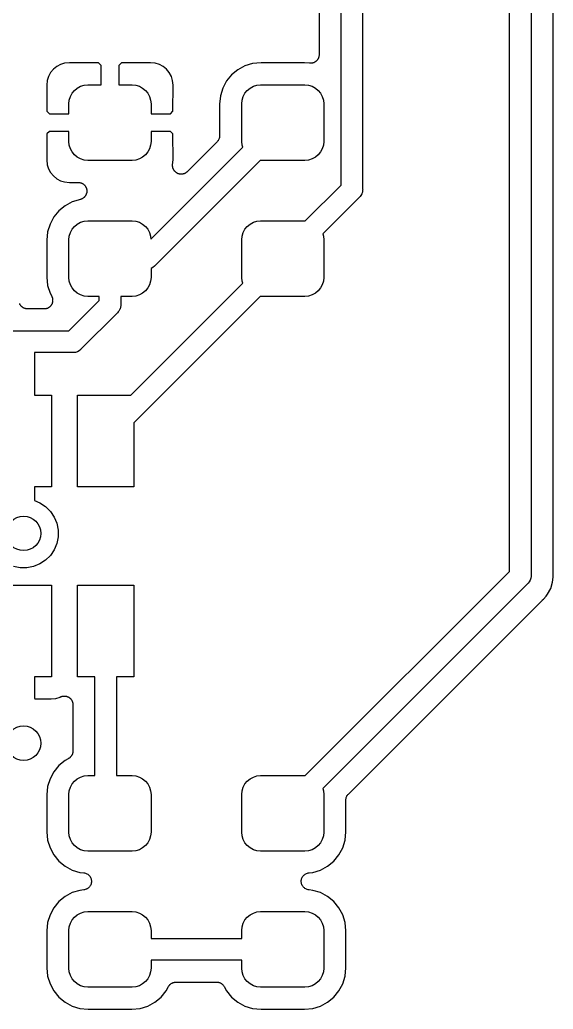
# Model space of a CAD drawing. Extents: x 0.4 to 10.6, y -8.1 to -0.4.
# Drawn here: x 2.4786 to 2.7217, y -4.5858 to -4.1347 of the extents above; entities that cross this region are included whole.
import ezdxf

# ---------------------------------------------------------------- set-up
doc = ezdxf.new("R2010")
doc.units = 0
doc.header["$MEASUREMENT"] = 0
doc.layers.add('BLACK', color=7, linetype='CONTINUOUS')

msp = doc.modelspace()

# ---------------------------------------------------------------- linework, layer by layer
at = {"layer": 'BLACK', "linetype": 'CONTINUOUS'}
for p, q in [((2.625, -4.21007), (2.625, -4.0544)), ((2.63484, -4.0526), (2.63484, -4.21186)), ((2.615, -4.06017), (2.615, -4.15062)), ((2.71161, -4.09493), (2.71161, -4.38805)), ((2.72161, -4.38736), (2.72161, -4.09561)), ((2.70177, -4.38625), (2.70177, -4.09672)), ((2.49902, -4.15451), (2.49714, -4.15509)), ((2.50117, -4.1543), (2.49902, -4.15451)), ((2.5145, -4.15436), (2.50117, -4.1543)), ((2.51569, -4.15555), (2.5145, -4.15436)), ((2.52487, -4.15436), (2.52369, -4.15555)), ((2.5382, -4.1543), (2.52487, -4.15436)), ((2.54035, -4.15451), (2.5382, -4.1543)), ((2.54223, -4.15509), (2.54035, -4.15451)), ((2.5847, -4.15468), (2.5812, -4.15574)), ((2.58853, -4.1543), (2.5847, -4.15468)), ((2.60832, -4.1543), (2.58853, -4.1543)), ((2.61068, -4.15453), (2.60832, -4.1543)), ((2.61086, -4.15453), (2.61068, -4.15453)), ((2.61104, -4.15455), (2.61086, -4.15453)), ((2.61124, -4.15454), (2.61104, -4.15455)), ((2.61145, -4.15454), (2.61124, -4.15454)), ((2.61162, -4.1545), (2.61145, -4.15454)), ((2.6118, -4.15448), (2.61162, -4.1545)), ((2.612, -4.15443), (2.6118, -4.15448)), ((2.6122, -4.15439), (2.612, -4.15443)), ((2.61237, -4.15432), (2.6122, -4.15439)), ((2.61254, -4.15427), (2.61237, -4.15432)), ((2.61272, -4.15417), (2.61254, -4.15427)), ((2.61291, -4.15409), (2.61272, -4.15417)), ((2.61306, -4.15399), (2.61291, -4.15409)), ((2.61322, -4.15391), (2.61306, -4.15399)), ((2.61338, -4.15378), (2.61322, -4.15391)), ((2.61355, -4.15367), (2.61338, -4.15378)), ((2.61368, -4.15354), (2.61355, -4.15367)), ((2.61382, -4.15343), (2.61368, -4.15354)), ((2.61395, -4.15327), (2.61382, -4.15343)), ((2.6141, -4.15313), (2.61395, -4.15327)), ((2.6142, -4.15298), (2.6141, -4.15313)), ((2.61431, -4.15284), (2.6142, -4.15298)), ((2.61441, -4.15266), (2.61431, -4.15284)), ((2.61453, -4.15249), (2.61441, -4.15266)), ((2.6146, -4.15233), (2.61453, -4.15249)), ((2.61468, -4.15217), (2.6146, -4.15233)), ((2.61474, -4.15197), (2.61468, -4.15217)), ((2.61482, -4.15178), (2.61474, -4.15197)), ((2.61486, -4.15161), (2.61482, -4.15178)), ((2.61491, -4.15144), (2.61486, -4.15161)), ((2.61494, -4.15123), (2.61491, -4.15144)), ((2.61498, -4.15103), (2.61494, -4.15123)), ((2.615, -4.15067), (2.61498, -4.15085)), ((2.61498, -4.15085), (2.61498, -4.15103)), ((2.615, -4.15062), (2.615, -4.15067)), ((2.49263, -4.15879), (2.4917, -4.16052)), ((2.49388, -4.15726), (2.49263, -4.15879)), ((2.4954, -4.15602), (2.49388, -4.15726)), ((2.49714, -4.15509), (2.4954, -4.15602)), ((2.51569, -4.16437), (2.51569, -4.15555)), ((2.52369, -4.15555), (2.52369, -4.16437)), ((2.54397, -4.15602), (2.54223, -4.15509)), ((2.54549, -4.15726), (2.54397, -4.15602)), ((2.54674, -4.15879), (2.54549, -4.15726)), ((2.54767, -4.16052), (2.54674, -4.15879)), ((2.57797, -4.15747), (2.57514, -4.15979)), ((2.5812, -4.15574), (2.57797, -4.15747)), ((2.49113, -4.16241), (2.49092, -4.16455)), ((2.4917, -4.16052), (2.49113, -4.16241)), ((2.54824, -4.16241), (2.54767, -4.16052)), ((2.54845, -4.16455), (2.54824, -4.16241)), ((2.57282, -4.16261), (2.5711, -4.16584)), ((2.57514, -4.15979), (2.57282, -4.16261)), ((2.49092, -4.16455), (2.49098, -4.17641)), ((2.50164, -4.16969), (2.50244, -4.1682)), ((2.50244, -4.1682), (2.50351, -4.16689)), ((2.50351, -4.16689), (2.50481, -4.16582)), ((2.50481, -4.16582), (2.5063, -4.16503)), ((2.5063, -4.16503), (2.50792, -4.16454)), ((2.50792, -4.16454), (2.5096, -4.16437)), ((2.5096, -4.16437), (2.51569, -4.16437)), ((2.52369, -4.16437), (2.52977, -4.16437)), ((2.52977, -4.16437), (2.53145, -4.16454)), ((2.53145, -4.16454), (2.53307, -4.16503)), ((2.53307, -4.16503), (2.53456, -4.16582)), ((2.53456, -4.16582), (2.53586, -4.16689)), ((2.53586, -4.16689), (2.53693, -4.1682)), ((2.53693, -4.1682), (2.53773, -4.16969)), ((2.54839, -4.17641), (2.54845, -4.16455)), ((2.5711, -4.16584), (2.57003, -4.16934)), ((2.58038, -4.16969), (2.58118, -4.1682)), ((2.58118, -4.1682), (2.58225, -4.16689)), ((2.58225, -4.16689), (2.58355, -4.16582)), ((2.58355, -4.16582), (2.58504, -4.16503)), ((2.58504, -4.16503), (2.58666, -4.16454)), ((2.58666, -4.16454), (2.58834, -4.16437)), ((2.58834, -4.16437), (2.60851, -4.16437)), ((2.60851, -4.16437), (2.61019, -4.16454)), ((2.61019, -4.16454), (2.61181, -4.16503)), ((2.61181, -4.16503), (2.6133, -4.16582)), ((2.6133, -4.16582), (2.6146, -4.16689)), ((2.6146, -4.16689), (2.61567, -4.1682)), ((2.61567, -4.1682), (2.61647, -4.16969)), ((2.50098, -4.17298), (2.50115, -4.1713)), ((2.50098, -4.17759), (2.50098, -4.17298)), ((2.50115, -4.1713), (2.50164, -4.16969)), ((2.53773, -4.16969), (2.53822, -4.1713)), ((2.53822, -4.1713), (2.53839, -4.17298)), ((2.53839, -4.17298), (2.53839, -4.17759)), ((2.57003, -4.16934), (2.56966, -4.17318)), ((2.57972, -4.17298), (2.57989, -4.1713)), ((2.57972, -4.19021), (2.57972, -4.17298)), ((2.57989, -4.1713), (2.58038, -4.16969)), ((2.61647, -4.16969), (2.61696, -4.1713)), ((2.61696, -4.1713), (2.61713, -4.17298)), ((2.61713, -4.17298), (2.61713, -4.19021)), ((2.49098, -4.17641), (2.49216, -4.17759)), ((2.54721, -4.17759), (2.54839, -4.17641)), ((2.56966, -4.17318), (2.56966, -4.18763)), ((2.49216, -4.17759), (2.50098, -4.17759)), ((2.53839, -4.17759), (2.54721, -4.17759)), ((2.49216, -4.18559), (2.49098, -4.18678)), ((2.50098, -4.18559), (2.49216, -4.18559)), ((2.50098, -4.19021), (2.50098, -4.18559)), ((2.54721, -4.18559), (2.53839, -4.18559)), ((2.53839, -4.18559), (2.53839, -4.19021)), ((2.54839, -4.18678), (2.54721, -4.18559)), ((2.49098, -4.18678), (2.49092, -4.19864)), ((2.50115, -4.19189), (2.50098, -4.19021)), ((2.53839, -4.19021), (2.53822, -4.19189)), ((2.54845, -4.19864), (2.54839, -4.18678)), ((2.5685, -4.19041), (2.55494, -4.20398)), ((2.56874, -4.19013), (2.5685, -4.19041)), ((2.56897, -4.18985), (2.56874, -4.19013)), ((2.56898, -4.18984), (2.56897, -4.18985)), ((2.56899, -4.18982), (2.56898, -4.18984)), ((2.56916, -4.1895), (2.56899, -4.18982)), ((2.56934, -4.18918), (2.56916, -4.1895)), ((2.56935, -4.18914), (2.56934, -4.18916)), ((2.56934, -4.18916), (2.56934, -4.18918)), ((2.56946, -4.1888), (2.56935, -4.18914)), ((2.56957, -4.18845), (2.56946, -4.1888)), ((2.56958, -4.18841), (2.56957, -4.18843)), ((2.56957, -4.18843), (2.56957, -4.18845)), ((2.56962, -4.18805), (2.56958, -4.18841)), ((2.56966, -4.18769), (2.56962, -4.18805)), ((2.56966, -4.18763), (2.56966, -4.18764)), ((2.56966, -4.18764), (2.56966, -4.18764)), ((2.56966, -4.18764), (2.56966, -4.18764)), ((2.56966, -4.18764), (2.56966, -4.18769)), ((2.57989, -4.19189), (2.57972, -4.19021)), ((2.61713, -4.19021), (2.61696, -4.19189)), ((2.50164, -4.1935), (2.50115, -4.19189)), ((2.50244, -4.19499), (2.50164, -4.1935)), ((2.50351, -4.1963), (2.50244, -4.19499)), ((2.53693, -4.19499), (2.53586, -4.1963)), ((2.53773, -4.1935), (2.53693, -4.19499)), ((2.53822, -4.19189), (2.53773, -4.1935)), ((2.53836, -4.2347), (2.58019, -4.19287)), ((2.58019, -4.19287), (2.57989, -4.19189)), ((2.61567, -4.19499), (2.6146, -4.1963)), ((2.61647, -4.1935), (2.61567, -4.19499)), ((2.61696, -4.19189), (2.61647, -4.1935)), ((2.49092, -4.19864), (2.49113, -4.20078)), ((2.50481, -4.19737), (2.50351, -4.1963)), ((2.5063, -4.19816), (2.50481, -4.19737)), ((2.50792, -4.19865), (2.5063, -4.19816)), ((2.5096, -4.19882), (2.50792, -4.19865)), ((2.52977, -4.19882), (2.5096, -4.19882)), ((2.53145, -4.19865), (2.52977, -4.19882)), ((2.53307, -4.19816), (2.53145, -4.19865)), ((2.53456, -4.19737), (2.53307, -4.19816)), ((2.53586, -4.1963), (2.53456, -4.19737)), ((2.58818, -4.1988), (2.54007, -4.24691)), ((2.54824, -4.20081), (2.54845, -4.19864)), ((2.58834, -4.19882), (2.58818, -4.1988)), ((2.60851, -4.19882), (2.58834, -4.19882)), ((2.61019, -4.19865), (2.60851, -4.19882)), ((2.61181, -4.19816), (2.61019, -4.19865)), ((2.6133, -4.19737), (2.61181, -4.19816)), ((2.6146, -4.1963), (2.6133, -4.19737)), ((2.49113, -4.20078), (2.4917, -4.20266)), ((2.4917, -4.20266), (2.49263, -4.2044)), ((2.49263, -4.2044), (2.49388, -4.20592)), ((2.54822, -4.20118), (2.54824, -4.20099)), ((2.54824, -4.20138), (2.54822, -4.20118)), ((2.54824, -4.20099), (2.54824, -4.20081)), ((2.54824, -4.20158), (2.54824, -4.20138)), ((2.54827, -4.20176), (2.54824, -4.20158)), ((2.54829, -4.20194), (2.54827, -4.20176)), ((2.54835, -4.20214), (2.54829, -4.20194)), ((2.54839, -4.20233), (2.54835, -4.20214)), ((2.54846, -4.2025), (2.54839, -4.20233)), ((2.54851, -4.20268), (2.54846, -4.2025)), ((2.5486, -4.20286), (2.54851, -4.20268)), ((2.54868, -4.20304), (2.5486, -4.20286)), ((2.54878, -4.2032), (2.54868, -4.20304)), ((2.54887, -4.20336), (2.54878, -4.2032)), ((2.54899, -4.20352), (2.54887, -4.20336)), ((2.5491, -4.20368), (2.54899, -4.20352)), ((2.54924, -4.20381), (2.5491, -4.20368)), ((2.54935, -4.20396), (2.54924, -4.20381)), ((2.54951, -4.20409), (2.54935, -4.20396)), ((2.54965, -4.20423), (2.54951, -4.20409)), ((2.5498, -4.20433), (2.54965, -4.20423)), ((2.54994, -4.20445), (2.5498, -4.20433)), ((2.55012, -4.20454), (2.54994, -4.20445)), ((2.55028, -4.20466), (2.55012, -4.20454)), ((2.5543, -4.2045), (2.55413, -4.20458)), ((2.55446, -4.20437), (2.5543, -4.2045)), ((2.55462, -4.20426), (2.55446, -4.20437)), ((2.55476, -4.20413), (2.55462, -4.20426)), ((2.5549, -4.20402), (2.55476, -4.20413)), ((2.55494, -4.20398), (2.5549, -4.20402)), ((2.49388, -4.20592), (2.4954, -4.20717)), ((2.4954, -4.20717), (2.49714, -4.2081)), ((2.49714, -4.2081), (2.49902, -4.20867)), ((2.49902, -4.20867), (2.50117, -4.20889)), ((2.50117, -4.20889), (2.5052, -4.20887)), ((2.5052, -4.20887), (2.50526, -4.20887)), ((2.50526, -4.20887), (2.50546, -4.20889)), ((2.50546, -4.20889), (2.50566, -4.20889)), ((2.50566, -4.20889), (2.50584, -4.20893)), ((2.50584, -4.20893), (2.50602, -4.20895)), ((2.50602, -4.20895), (2.50621, -4.20901)), ((2.50621, -4.20901), (2.50641, -4.20905)), ((2.50641, -4.20905), (2.50658, -4.20912)), ((2.55045, -4.20473), (2.55028, -4.20466)), ((2.55062, -4.20482), (2.55045, -4.20473)), ((2.55081, -4.20488), (2.55062, -4.20482)), ((2.55099, -4.20495), (2.55081, -4.20488)), ((2.55117, -4.20499), (2.55099, -4.20495)), ((2.55135, -4.20505), (2.55117, -4.20499)), ((2.55155, -4.20507), (2.55135, -4.20505)), ((2.55174, -4.20511), (2.55155, -4.20507)), ((2.55193, -4.20511), (2.55174, -4.20511)), ((2.55212, -4.20513), (2.55193, -4.20511)), ((2.55231, -4.20511), (2.55212, -4.20513)), ((2.55251, -4.20511), (2.55231, -4.20511)), ((2.5527, -4.20508), (2.55251, -4.20511)), ((2.55288, -4.20506), (2.5527, -4.20508)), ((2.55307, -4.20501), (2.55288, -4.20506)), ((2.55327, -4.20497), (2.55307, -4.20501)), ((2.55344, -4.2049), (2.55327, -4.20497)), ((2.55362, -4.20485), (2.55344, -4.2049)), ((2.5538, -4.20476), (2.55362, -4.20485)), ((2.55398, -4.20468), (2.5538, -4.20476)), ((2.55413, -4.20458), (2.55398, -4.20468)), ((2.50658, -4.20912), (2.50676, -4.20918)), ((2.50676, -4.20918), (2.50693, -4.20927)), ((2.50693, -4.20927), (2.50712, -4.20935)), ((2.50712, -4.20935), (2.50727, -4.20946)), ((2.50727, -4.20946), (2.50743, -4.20955)), ((2.50743, -4.20955), (2.50758, -4.20967)), ((2.50758, -4.20967), (2.50775, -4.20979)), ((2.50775, -4.20979), (2.50788, -4.20992)), ((2.50788, -4.20992), (2.50802, -4.21004)), ((2.50802, -4.21004), (2.50815, -4.21019)), ((2.50815, -4.21019), (2.50829, -4.21034)), ((2.50829, -4.21034), (2.50839, -4.21049)), ((2.50839, -4.21049), (2.50851, -4.21063)), ((2.50851, -4.21063), (2.5086, -4.21081)), ((2.5086, -4.21081), (2.50871, -4.21098)), ((2.50871, -4.21098), (2.50878, -4.21115)), ((2.50878, -4.21115), (2.50886, -4.21131)), ((2.50886, -4.21131), (2.50892, -4.2115)), ((2.50892, -4.2115), (2.509, -4.21169)), ((2.509, -4.21169), (2.50903, -4.21187)), ((2.50908, -4.21358), (2.50902, -4.21377)), ((2.50903, -4.21187), (2.50908, -4.21205)), ((2.50908, -4.21205), (2.5091, -4.21225)), ((2.5091, -4.2134), (2.50908, -4.21358)), ((2.5091, -4.21225), (2.50914, -4.21245)), ((2.50914, -4.21321), (2.5091, -4.2134)), ((2.50914, -4.21245), (2.50914, -4.21263)), ((2.50914, -4.21263), (2.50916, -4.21281)), ((2.50916, -4.21281), (2.50914, -4.21301)), ((2.50914, -4.21301), (2.50914, -4.21321)), ((2.60867, -4.22639), (2.625, -4.21007)), ((2.63477, -4.21307), (2.63457, -4.21372)), ((2.63484, -4.21235), (2.63477, -4.21307)), ((2.63484, -4.21186), (2.63487, -4.21211)), ((2.63487, -4.21211), (2.63484, -4.21235)), ((2.63484, -4.21235), (2.63484, -4.21235)), ((2.50246, -4.21775), (2.49923, -4.21947)), ((2.50629, -4.21659), (2.50246, -4.21775)), ((2.50636, -4.21657), (2.50629, -4.21659)), ((2.50655, -4.2165), (2.50636, -4.21657)), ((2.50674, -4.21644), (2.50655, -4.2165)), ((2.5069, -4.21635), (2.50674, -4.21644)), ((2.50707, -4.21628), (2.5069, -4.21635)), ((2.50724, -4.21617), (2.50707, -4.21628)), ((2.50741, -4.21607), (2.50724, -4.21617)), ((2.50756, -4.21596), (2.50741, -4.21607)), ((2.50771, -4.21585), (2.50756, -4.21596)), ((2.50785, -4.21571), (2.50771, -4.21585)), ((2.50801, -4.21559), (2.50785, -4.21571)), ((2.50812, -4.21544), (2.50801, -4.21559)), ((2.50826, -4.21531), (2.50812, -4.21544)), ((2.50837, -4.21515), (2.50826, -4.21531)), ((2.50849, -4.21499), (2.50837, -4.21515)), ((2.50858, -4.21483), (2.50849, -4.21499)), ((2.50869, -4.21468), (2.50858, -4.21483)), ((2.50876, -4.21449), (2.50869, -4.21468)), ((2.50886, -4.21431), (2.50876, -4.21449)), ((2.50891, -4.21414), (2.50886, -4.21431)), ((2.50898, -4.21397), (2.50891, -4.21414)), ((2.50902, -4.21377), (2.50898, -4.21397)), ((2.63323, -4.21576), (2.61666, -4.23233)), ((2.63342, -4.2156), (2.63323, -4.21576)), ((2.63366, -4.21531), (2.63342, -4.2156)), ((2.63403, -4.21485), (2.63366, -4.21531)), ((2.63449, -4.214), (2.63403, -4.21485)), ((2.63457, -4.21372), (2.63449, -4.214)), ((2.4964, -4.2218), (2.49408, -4.22462)), ((2.49923, -4.21947), (2.4964, -4.2218)), ((2.49408, -4.22462), (2.49236, -4.22785)), ((2.50481, -4.22783), (2.5063, -4.22703)), ((2.5063, -4.22703), (2.50792, -4.22654)), ((2.50792, -4.22654), (2.5096, -4.22638)), ((2.5096, -4.22638), (2.52977, -4.22638)), ((2.52977, -4.22638), (2.53145, -4.22654)), ((2.53145, -4.22654), (2.53307, -4.22703)), ((2.53307, -4.22703), (2.53456, -4.22783)), ((2.58355, -4.22783), (2.58504, -4.22703)), ((2.58504, -4.22703), (2.58666, -4.22654)), ((2.58666, -4.22654), (2.58834, -4.22638)), ((2.58834, -4.22638), (2.60851, -4.22638)), ((2.60851, -4.22638), (2.60867, -4.22639)), ((2.49129, -4.23135), (2.49092, -4.23518)), ((2.49236, -4.22785), (2.49129, -4.23135)), ((2.50164, -4.23169), (2.50244, -4.23021)), ((2.50244, -4.23021), (2.50351, -4.2289)), ((2.50351, -4.2289), (2.50481, -4.22783)), ((2.53456, -4.22783), (2.53586, -4.2289)), ((2.53586, -4.2289), (2.53693, -4.23021)), ((2.53693, -4.23021), (2.53773, -4.23169)), ((2.58038, -4.23169), (2.58118, -4.23021)), ((2.58118, -4.23021), (2.58225, -4.2289)), ((2.58225, -4.2289), (2.58355, -4.22783)), ((2.49092, -4.23518), (2.49092, -4.25202)), ((2.50098, -4.23499), (2.50115, -4.23331)), ((2.50098, -4.25221), (2.50098, -4.23499)), ((2.50115, -4.23331), (2.50164, -4.23169)), ((2.53773, -4.23169), (2.53822, -4.23331)), ((2.53822, -4.23331), (2.53836, -4.2347)), ((2.57972, -4.23499), (2.57989, -4.23331)), ((2.57972, -4.25221), (2.57972, -4.23499)), ((2.57989, -4.23331), (2.58038, -4.23169)), ((2.61666, -4.23233), (2.61696, -4.23331)), ((2.61696, -4.23331), (2.61713, -4.23499)), ((2.61713, -4.23499), (2.61713, -4.25221)), ((2.53916, -4.24771), (2.53839, -4.24813)), ((2.53839, -4.24813), (2.53839, -4.25221)), ((2.53991, -4.2471), (2.53916, -4.24771)), ((2.54007, -4.24691), (2.53991, -4.2471)), ((2.49092, -4.25202), (2.49129, -4.25585)), ((2.50115, -4.25389), (2.50098, -4.25221)), ((2.50164, -4.25551), (2.50115, -4.25389)), ((2.53822, -4.25389), (2.53773, -4.25551)), ((2.53839, -4.25221), (2.53822, -4.25389)), ((2.57989, -4.25389), (2.57972, -4.25221)), ((2.58019, -4.25488), (2.57989, -4.25389)), ((2.61696, -4.25389), (2.61647, -4.25551)), ((2.61713, -4.25221), (2.61696, -4.25389)), ((2.49129, -4.25585), (2.49236, -4.25936)), ((2.50244, -4.257), (2.50164, -4.25551)), ((2.50351, -4.2583), (2.50244, -4.257)), ((2.50481, -4.25938), (2.50351, -4.2583)), ((2.52916, -4.30591), (2.58019, -4.25488)), ((2.53586, -4.2583), (2.53456, -4.25938)), ((2.53693, -4.257), (2.53586, -4.2583)), ((2.53773, -4.25551), (2.53693, -4.257)), ((2.6146, -4.2583), (2.6133, -4.25938)), ((2.61567, -4.257), (2.6146, -4.2583)), ((2.61647, -4.25551), (2.61567, -4.257)), ((2.49236, -4.25936), (2.49312, -4.26078)), ((2.49312, -4.26078), (2.49314, -4.26083)), ((2.49314, -4.26083), (2.49321, -4.261)), ((2.49321, -4.261), (2.4933, -4.26116)), ((2.4933, -4.26116), (2.49335, -4.26136)), ((2.49335, -4.26136), (2.49343, -4.26154)), ((2.49343, -4.26154), (2.49346, -4.26172)), ((2.49346, -4.26172), (2.49351, -4.2619)), ((2.49351, -4.2619), (2.49353, -4.2621)), ((2.49356, -4.26307), (2.49352, -4.26325)), ((2.49353, -4.2621), (2.49357, -4.2623)), ((2.49358, -4.26267), (2.49356, -4.26287)), ((2.49356, -4.26287), (2.49356, -4.26307)), ((2.49357, -4.2623), (2.49357, -4.26248)), ((2.49357, -4.26248), (2.49358, -4.26267)), ((2.50091, -4.27657), (2.51476, -4.26273)), ((2.5063, -4.26017), (2.50481, -4.25938)), ((2.50792, -4.26066), (2.5063, -4.26017)), ((2.5096, -4.26083), (2.50792, -4.26066)), ((2.51476, -4.26083), (2.5096, -4.26083)), ((2.51476, -4.26273), (2.51476, -4.26083)), ((2.52977, -4.26083), (2.52461, -4.26083)), ((2.52461, -4.26083), (2.52461, -4.26452)), ((2.53145, -4.26066), (2.52977, -4.26083)), ((2.58818, -4.26081), (2.53051, -4.31848)), ((2.53307, -4.26017), (2.53145, -4.26066)), ((2.53456, -4.25938), (2.53307, -4.26017)), ((2.58834, -4.26083), (2.58818, -4.26081)), ((2.60851, -4.26083), (2.58834, -4.26083)), ((2.61019, -4.26066), (2.60851, -4.26083)), ((2.61181, -4.26017), (2.61019, -4.26066)), ((2.6133, -4.25938), (2.61181, -4.26017)), ((2.47861, -4.26429), (2.47851, -4.26411)), ((2.47868, -4.26448), (2.47861, -4.26429)), ((2.47878, -4.26463), (2.47868, -4.26448)), ((2.47887, -4.26479), (2.47878, -4.26463)), ((2.47899, -4.26495), (2.47887, -4.26479)), ((2.47911, -4.26512), (2.47899, -4.26495)), ((2.47923, -4.26525), (2.47911, -4.26512)), ((2.47935, -4.26539), (2.47923, -4.26525)), ((2.4795, -4.26552), (2.47935, -4.26539)), ((2.47965, -4.26567), (2.4795, -4.26552)), ((2.4798, -4.26577), (2.47965, -4.26567)), ((2.47994, -4.26589), (2.4798, -4.26577)), ((2.48012, -4.26599), (2.47994, -4.26589)), ((2.48029, -4.2661), (2.48012, -4.26599)), ((2.48045, -4.26617), (2.48029, -4.2661)), ((2.48061, -4.26626), (2.48045, -4.26617)), ((2.48081, -4.26632), (2.48061, -4.26626)), ((2.48099, -4.2664), (2.48081, -4.26632)), ((2.48117, -4.26643), (2.48099, -4.2664)), ((2.48134, -4.26649), (2.48117, -4.26643)), ((2.48155, -4.26651), (2.48134, -4.26649)), ((2.48175, -4.26655), (2.48155, -4.26651)), ((2.48193, -4.26655), (2.48175, -4.26655)), ((2.48211, -4.26657), (2.48193, -4.26655)), ((2.48216, -4.26657), (2.48211, -4.26657)), ((2.48965, -4.26657), (2.48216, -4.26657)), ((2.48983, -4.26656), (2.48965, -4.26657)), ((2.49001, -4.26656), (2.48983, -4.26656)), ((2.49021, -4.26652), (2.49001, -4.26656)), ((2.49041, -4.2665), (2.49021, -4.26652)), ((2.49059, -4.26645), (2.49041, -4.2665)), ((2.49077, -4.26641), (2.49059, -4.26645)), ((2.49095, -4.26634), (2.49077, -4.26641)), ((2.49115, -4.26628), (2.49095, -4.26634)), ((2.49131, -4.26619), (2.49115, -4.26628)), ((2.49148, -4.26612), (2.49131, -4.26619)), ((2.49165, -4.26601), (2.49148, -4.26612)), ((2.49183, -4.26592), (2.49165, -4.26601)), ((2.49197, -4.2658), (2.49183, -4.26592)), ((2.49212, -4.2657), (2.49197, -4.2658)), ((2.49226, -4.26556), (2.49212, -4.2657)), ((2.49242, -4.26543), (2.49226, -4.26556)), ((2.49254, -4.26529), (2.49242, -4.26543)), ((2.49267, -4.26516), (2.49254, -4.26529)), ((2.49278, -4.26499), (2.49267, -4.26516)), ((2.49291, -4.26484), (2.49278, -4.26499)), ((2.493, -4.26468), (2.49291, -4.26484)), ((2.4931, -4.26453), (2.493, -4.26468)), ((2.49318, -4.26434), (2.4931, -4.26453)), ((2.49328, -4.26416), (2.49318, -4.26434)), ((2.49333, -4.26399), (2.49328, -4.26416)), ((2.4934, -4.26382), (2.49333, -4.26399)), ((2.49344, -4.26362), (2.4934, -4.26382)), ((2.4935, -4.26343), (2.49344, -4.26362)), ((2.49352, -4.26325), (2.4935, -4.26343)), ((2.5238, -4.26751), (2.52346, -4.26792)), ((2.52425, -4.26666), (2.5238, -4.26751)), ((2.52428, -4.26657), (2.52425, -4.26666)), ((2.52454, -4.26573), (2.52428, -4.26657)), ((2.52461, -4.26501), (2.52454, -4.26573)), ((2.52461, -4.26452), (2.52463, -4.26476)), ((2.52463, -4.26476), (2.52461, -4.265)), ((2.52461, -4.265), (2.52461, -4.26501)), ((2.52299, -4.26841), (2.5066, -4.2848)), ((2.52318, -4.26826), (2.52299, -4.26841)), ((2.52346, -4.26792), (2.52318, -4.26826)), ((2.47497, -4.27657), (2.48007, -4.27657)), ((2.48007, -4.27657), (2.48031, -4.27655)), ((2.48031, -4.27655), (2.48056, -4.27657)), ((2.48056, -4.27657), (2.50091, -4.27657)), ((2.5057, -4.28561), (2.50485, -4.28606)), ((2.50645, -4.28499), (2.5057, -4.28561)), ((2.5066, -4.2848), (2.50645, -4.28499)), ((2.50271, -4.28642), (2.48524, -4.28642)), ((2.48524, -4.28642), (2.48524, -4.30591)), ((2.50295, -4.28644), (2.50271, -4.28642)), ((2.50319, -4.28642), (2.50295, -4.28644)), ((2.50392, -4.28635), (2.50319, -4.28642)), ((2.50319, -4.28642), (2.50319, -4.28642)), ((2.50485, -4.28606), (2.50392, -4.28635)), ((2.48524, -4.30591), (2.49311, -4.30591)), ((2.49311, -4.30591), (2.49311, -4.34764)), ((2.50492, -4.34764), (2.50492, -4.30591)), ((2.50492, -4.30591), (2.52916, -4.30591)), ((2.53051, -4.31848), (2.53051, -4.34764)), ((2.49311, -4.34764), (2.48524, -4.34764)), ((2.48524, -4.34764), (2.48524, -4.35389)), ((2.53051, -4.34764), (2.50492, -4.34764)), ((2.48524, -4.35389), (2.48777, -4.35494)), ((2.48777, -4.35494), (2.49035, -4.35667)), ((2.49035, -4.35667), (2.49255, -4.35886)), ((2.49255, -4.35886), (2.49427, -4.36144)), ((2.49427, -4.36144), (2.49546, -4.3643)), ((2.49546, -4.3643), (2.49606, -4.36735)), ((2.49606, -4.37045), (2.49546, -4.37349)), ((2.49606, -4.36735), (2.49606, -4.37045)), ((2.49546, -4.37349), (2.49427, -4.37636)), ((2.49255, -4.37894), (2.49035, -4.38113)), ((2.49427, -4.37636), (2.49255, -4.37894)), ((2.47876, -4.38465), (2.47572, -4.38404)), ((2.48187, -4.38465), (2.47876, -4.38465)), ((2.48491, -4.38404), (2.48187, -4.38465)), ((2.48777, -4.38285), (2.48491, -4.38404)), ((2.49035, -4.38113), (2.48777, -4.38285)), ((2.60867, -4.47935), (2.70177, -4.38625)), ((2.71154, -4.38925), (2.71126, -4.39018)), ((2.71161, -4.38853), (2.71154, -4.38925)), ((2.71161, -4.38805), (2.71164, -4.38829)), ((2.71164, -4.38829), (2.71161, -4.38853)), ((2.71161, -4.38853), (2.71161, -4.38853)), ((2.7214, -4.39121), (2.72163, -4.38883)), ((2.72163, -4.38753), (2.72161, -4.38736)), ((2.72163, -4.38769), (2.72163, -4.38753)), ((2.72163, -4.38775), (2.72163, -4.38769)), ((2.72169, -4.38829), (2.72163, -4.38775)), ((2.72163, -4.38883), (2.72169, -4.38829)), ((2.72163, -4.38883), (2.72163, -4.38883)), ((2.46752, -4.39252), (2.49311, -4.39252)), ((2.49311, -4.39252), (2.49311, -4.43425)), ((2.50492, -4.43425), (2.50492, -4.39252)), ((2.50492, -4.39252), (2.53051, -4.39252)), ((2.53051, -4.39252), (2.53051, -4.43425)), ((2.71, -4.39194), (2.61666, -4.48528)), ((2.71019, -4.39178), (2.71, -4.39194)), ((2.71034, -4.3916), (2.71019, -4.39178)), ((2.71079, -4.39105), (2.71034, -4.3916)), ((2.71034, -4.3916), (2.71034, -4.3916)), ((2.7108, -4.39103), (2.71079, -4.39105)), ((2.71126, -4.39018), (2.7108, -4.39103)), ((2.71916, -4.39662), (2.72054, -4.39403)), ((2.72054, -4.39403), (2.7214, -4.39121)), ((2.71729, -4.39889), (2.71844, -4.39749)), ((2.71844, -4.39749), (2.71845, -4.39749)), ((2.71845, -4.39749), (2.71916, -4.39662)), ((2.62835, -4.48774), (2.71659, -4.39949)), ((2.71659, -4.39949), (2.71663, -4.39945)), ((2.71663, -4.39945), (2.71676, -4.39935)), ((2.71676, -4.39935), (2.71688, -4.39923)), ((2.71688, -4.39923), (2.71729, -4.39889)), ((2.49311, -4.43425), (2.48524, -4.43425)), ((2.48524, -4.43425), (2.48524, -4.444)), ((2.5128, -4.43425), (2.50492, -4.43425)), ((2.5128, -4.47933), (2.5128, -4.43425)), ((2.53051, -4.43425), (2.52264, -4.43425)), ((2.52264, -4.43425), (2.52264, -4.47933)), ((2.49507, -4.44411), (2.49696, -4.44354)), ((2.49696, -4.44354), (2.497, -4.44351)), ((2.497, -4.44351), (2.49705, -4.44348)), ((2.49705, -4.44348), (2.49722, -4.44342)), ((2.49722, -4.44342), (2.49738, -4.44333)), ((2.49738, -4.44333), (2.49758, -4.44328)), ((2.49758, -4.44328), (2.49776, -4.4432)), ((2.49776, -4.4432), (2.49795, -4.44317)), ((2.49795, -4.44317), (2.49812, -4.44312)), ((2.49812, -4.44312), (2.49832, -4.4431)), ((2.49832, -4.4431), (2.49852, -4.44306)), ((2.49852, -4.44306), (2.4987, -4.44306)), ((2.4987, -4.44306), (2.49889, -4.44305)), ((2.49889, -4.44305), (2.49909, -4.44307)), ((2.49909, -4.44307), (2.49929, -4.44307)), ((2.49929, -4.44307), (2.49947, -4.44311)), ((2.49947, -4.44311), (2.49965, -4.44313)), ((2.49965, -4.44313), (2.49984, -4.44319)), ((2.49984, -4.44319), (2.50004, -4.44323)), ((2.50004, -4.44323), (2.50021, -4.4433)), ((2.50021, -4.4433), (2.50038, -4.44335)), ((2.50038, -4.44335), (2.50056, -4.44345)), ((2.50056, -4.44345), (2.50075, -4.44353)), ((2.50075, -4.44353), (2.5009, -4.44363)), ((2.5009, -4.44363), (2.50106, -4.44372)), ((2.48524, -4.444), (2.4855, -4.44426)), ((2.4855, -4.44426), (2.49293, -4.44432)), ((2.49293, -4.44432), (2.49507, -4.44411)), ((2.50106, -4.44372), (2.50122, -4.44385)), ((2.50122, -4.44385), (2.50138, -4.44396)), ((2.50138, -4.44396), (2.50151, -4.44409)), ((2.50151, -4.44409), (2.50165, -4.44421)), ((2.50165, -4.44421), (2.50178, -4.44436)), ((2.50178, -4.44436), (2.50192, -4.44451)), ((2.50192, -4.44451), (2.50202, -4.44466)), ((2.50202, -4.44466), (2.50214, -4.4448)), ((2.50214, -4.4448), (2.50223, -4.44498)), ((2.50223, -4.44498), (2.50234, -4.44515)), ((2.50234, -4.44515), (2.50241, -4.44532)), ((2.50241, -4.44532), (2.5025, -4.44548)), ((2.5025, -4.44548), (2.50256, -4.44568)), ((2.50256, -4.44568), (2.50263, -4.44586)), ((2.50263, -4.44586), (2.50267, -4.44604)), ((2.50267, -4.44604), (2.50272, -4.44622)), ((2.50272, -4.44622), (2.50274, -4.44642)), ((2.50274, -4.44642), (2.50278, -4.44662)), ((2.50278, -4.44662), (2.50278, -4.4468)), ((2.50278, -4.4468), (2.5028, -4.44698)), ((2.5028, -4.44698), (2.5028, -4.46816)), ((2.5019, -4.47066), (2.50175, -4.47081)), ((2.50199, -4.47052), (2.5019, -4.47066)), ((2.50211, -4.47039), (2.50199, -4.47052)), ((2.50221, -4.4702), (2.50211, -4.47039)), ((2.50233, -4.47003), (2.50221, -4.4702)), ((2.50239, -4.46987), (2.50233, -4.47003)), ((2.50248, -4.46971), (2.50239, -4.46987)), ((2.50254, -4.46951), (2.50248, -4.46971)), ((2.50262, -4.46932), (2.50254, -4.46951)), ((2.50266, -4.46915), (2.50262, -4.46932)), ((2.50271, -4.46898), (2.50266, -4.46915)), ((2.50273, -4.46877), (2.50271, -4.46898)), ((2.50277, -4.46856), (2.50273, -4.46877)), ((2.50278, -4.46839), (2.50277, -4.46856)), ((2.50279, -4.46822), (2.50278, -4.46839)), ((2.5028, -4.46816), (2.50279, -4.46822)), ((2.4964, -4.47475), (2.49408, -4.47758)), ((2.49923, -4.47243), (2.4964, -4.47475)), ((2.50071, -4.47163), (2.49923, -4.47243)), ((2.50086, -4.47154), (2.50071, -4.47163)), ((2.50101, -4.47146), (2.50086, -4.47154)), ((2.50118, -4.47132), (2.50101, -4.47146)), ((2.50135, -4.47121), (2.50118, -4.47132)), ((2.50148, -4.47108), (2.50135, -4.47121)), ((2.50161, -4.47097), (2.50148, -4.47108)), ((2.50175, -4.47081), (2.50161, -4.47097)), ((2.49408, -4.47758), (2.49236, -4.4808)), ((2.5063, -4.47999), (2.50792, -4.4795)), ((2.50792, -4.4795), (2.5096, -4.47933)), ((2.5096, -4.47933), (2.5128, -4.47933)), ((2.52264, -4.47933), (2.52977, -4.47933)), ((2.52977, -4.47933), (2.53145, -4.4795)), ((2.53145, -4.4795), (2.53307, -4.47999)), ((2.58504, -4.47999), (2.58666, -4.4795)), ((2.58666, -4.4795), (2.58834, -4.47933)), ((2.58834, -4.47933), (2.60851, -4.47933)), ((2.60851, -4.47933), (2.60867, -4.47935)), ((2.49236, -4.4808), (2.49129, -4.4843)), ((2.50164, -4.48465), (2.50244, -4.48316)), ((2.50244, -4.48316), (2.50351, -4.48185)), ((2.50351, -4.48185), (2.50481, -4.48078)), ((2.50481, -4.48078), (2.5063, -4.47999)), ((2.53307, -4.47999), (2.53456, -4.48078)), ((2.53456, -4.48078), (2.53586, -4.48185)), ((2.53586, -4.48185), (2.53693, -4.48316)), ((2.53693, -4.48316), (2.53773, -4.48465)), ((2.58038, -4.48465), (2.58118, -4.48316)), ((2.58118, -4.48316), (2.58225, -4.48185)), ((2.58225, -4.48185), (2.58355, -4.48078)), ((2.58355, -4.48078), (2.58504, -4.47999)), ((2.49129, -4.4843), (2.49092, -4.48814)), ((2.49092, -4.48814), (2.49092, -4.50497)), ((2.50098, -4.48794), (2.50115, -4.48626)), ((2.50098, -4.50517), (2.50098, -4.48794)), ((2.50115, -4.48626), (2.50164, -4.48465)), ((2.53773, -4.48465), (2.53822, -4.48626)), ((2.53822, -4.48626), (2.53839, -4.48794)), ((2.53839, -4.48794), (2.53839, -4.50517)), ((2.57972, -4.48794), (2.57989, -4.48626)), ((2.57972, -4.50517), (2.57972, -4.48794)), ((2.57989, -4.48626), (2.58038, -4.48465)), ((2.61666, -4.48528), (2.61696, -4.48626)), ((2.61696, -4.48626), (2.61713, -4.48794)), ((2.61713, -4.48794), (2.61713, -4.50517)), ((2.62751, -4.48897), (2.62769, -4.48865)), ((2.62769, -4.48865), (2.62786, -4.48833)), ((2.62786, -4.48833), (2.62787, -4.48831)), ((2.62787, -4.48831), (2.62788, -4.4883)), ((2.62788, -4.4883), (2.62811, -4.48802)), ((2.62811, -4.48802), (2.62835, -4.48774)), ((2.62719, -4.49046), (2.62723, -4.4901)), ((2.62719, -4.49051), (2.62719, -4.49046)), ((2.62719, -4.49052), (2.62719, -4.49051)), ((2.62719, -4.49051), (2.62719, -4.49051)), ((2.62719, -4.49051), (2.62719, -4.49051)), ((2.62719, -4.50497), (2.62719, -4.49052)), ((2.62723, -4.4901), (2.62727, -4.48974)), ((2.62727, -4.48974), (2.62728, -4.48972)), ((2.62728, -4.4897), (2.62739, -4.48935)), ((2.62728, -4.48972), (2.62728, -4.4897)), ((2.62739, -4.48935), (2.6275, -4.48901)), ((2.6275, -4.48901), (2.62751, -4.48899)), ((2.62751, -4.48899), (2.62751, -4.48897)), ((2.49092, -4.50497), (2.49129, -4.50881)), ((2.50115, -4.50685), (2.50098, -4.50517)), ((2.53839, -4.50517), (2.53822, -4.50685)), ((2.57989, -4.50685), (2.57972, -4.50517)), ((2.61713, -4.50517), (2.61696, -4.50685)), ((2.62682, -4.50881), (2.62719, -4.50497)), ((2.49129, -4.50881), (2.49236, -4.51231)), ((2.50164, -4.50846), (2.50115, -4.50685)), ((2.50244, -4.50995), (2.50164, -4.50846)), ((2.50351, -4.51126), (2.50244, -4.50995)), ((2.50481, -4.51233), (2.50351, -4.51126)), ((2.53586, -4.51126), (2.53456, -4.51233)), ((2.53693, -4.50995), (2.53586, -4.51126)), ((2.53773, -4.50846), (2.53693, -4.50995)), ((2.53822, -4.50685), (2.53773, -4.50846)), ((2.58038, -4.50846), (2.57989, -4.50685)), ((2.58118, -4.50995), (2.58038, -4.50846)), ((2.58225, -4.51126), (2.58118, -4.50995)), ((2.58355, -4.51233), (2.58225, -4.51126)), ((2.6146, -4.51126), (2.6133, -4.51233)), ((2.61567, -4.50995), (2.6146, -4.51126)), ((2.61647, -4.50846), (2.61567, -4.50995)), ((2.61696, -4.50685), (2.61647, -4.50846)), ((2.62575, -4.51231), (2.62682, -4.50881)), ((2.49236, -4.51231), (2.49408, -4.51553)), ((2.49408, -4.51553), (2.4964, -4.51836)), ((2.5063, -4.51312), (2.50481, -4.51233)), ((2.50792, -4.51361), (2.5063, -4.51312)), ((2.5096, -4.51378), (2.50792, -4.51361)), ((2.52977, -4.51378), (2.5096, -4.51378)), ((2.53145, -4.51361), (2.52977, -4.51378)), ((2.53307, -4.51312), (2.53145, -4.51361)), ((2.53456, -4.51233), (2.53307, -4.51312)), ((2.58504, -4.51312), (2.58355, -4.51233)), ((2.58666, -4.51361), (2.58504, -4.51312)), ((2.58834, -4.51378), (2.58666, -4.51361)), ((2.60851, -4.51378), (2.58834, -4.51378)), ((2.61019, -4.51361), (2.60851, -4.51378)), ((2.61181, -4.51312), (2.61019, -4.51361)), ((2.6133, -4.51233), (2.61181, -4.51312)), ((2.62171, -4.51836), (2.62403, -4.51553)), ((2.62403, -4.51553), (2.62575, -4.51231)), ((2.4964, -4.51836), (2.49923, -4.52068)), ((2.61888, -4.52068), (2.62171, -4.51836)), ((2.49923, -4.52068), (2.50246, -4.52241)), ((2.50246, -4.52241), (2.50596, -4.52347)), ((2.50596, -4.52347), (2.5077, -4.52364)), ((2.5077, -4.52364), (2.50775, -4.52365)), ((2.50775, -4.52365), (2.50775, -4.52365)), ((2.50775, -4.52365), (2.50775, -4.52365)), ((2.50775, -4.52365), (2.50775, -4.52365)), ((2.50775, -4.52365), (2.5081, -4.52372)), ((2.5081, -4.52372), (2.5085, -4.52381)), ((2.5085, -4.52381), (2.5085, -4.52381)), ((2.5085, -4.52381), (2.50851, -4.52381)), ((2.50851, -4.52381), (2.50886, -4.52396)), ((2.50886, -4.52396), (2.50921, -4.52411)), ((2.50921, -4.52411), (2.50921, -4.52411)), ((2.50921, -4.52411), (2.50921, -4.52411)), ((2.50921, -4.52411), (2.50954, -4.52433)), ((2.50954, -4.52433), (2.50984, -4.52454)), ((2.50984, -4.52454), (2.50984, -4.52454)), ((2.50984, -4.52454), (2.50985, -4.52454)), ((2.50985, -4.52454), (2.51013, -4.52484)), ((2.51013, -4.52484), (2.51038, -4.52509)), ((2.60776, -4.52505), (2.60803, -4.52478)), ((2.60803, -4.52478), (2.60831, -4.52451)), ((2.60831, -4.52451), (2.60862, -4.5243)), ((2.60831, -4.52451), (2.60831, -4.52451)), ((2.60831, -4.52451), (2.60831, -4.52451)), ((2.60862, -4.5243), (2.60895, -4.52408)), ((2.60895, -4.52408), (2.60928, -4.52395)), ((2.60895, -4.52408), (2.60895, -4.52408)), ((2.60895, -4.52408), (2.60895, -4.52408)), ((2.60928, -4.52395), (2.60966, -4.52379)), ((2.60966, -4.52379), (2.61003, -4.52372)), ((2.60966, -4.52379), (2.60966, -4.52379)), ((2.60966, -4.52379), (2.60966, -4.52379)), ((2.61003, -4.52372), (2.61041, -4.52364)), ((2.61041, -4.52364), (2.61215, -4.52347)), ((2.61041, -4.52364), (2.61041, -4.52364)), ((2.61041, -4.52364), (2.61041, -4.52364)), ((2.61041, -4.52364), (2.61041, -4.52364)), ((2.61215, -4.52347), (2.61565, -4.52241)), ((2.61565, -4.52241), (2.61888, -4.52068)), ((2.51038, -4.52509), (2.51038, -4.52509)), ((2.51038, -4.52509), (2.51038, -4.52509)), ((2.51038, -4.52509), (2.51059, -4.52541)), ((2.51059, -4.52541), (2.5108, -4.52573)), ((2.51093, -4.52907), (2.51078, -4.52943)), ((2.5108, -4.52573), (2.5108, -4.52574)), ((2.5108, -4.52574), (2.5108, -4.52574)), ((2.5108, -4.52574), (2.51094, -4.52607)), ((2.51107, -4.52872), (2.51093, -4.52907)), ((2.51094, -4.52607), (2.51109, -4.52645)), ((2.51115, -4.52834), (2.51107, -4.52872)), ((2.51107, -4.52872), (2.51107, -4.52872)), ((2.51107, -4.52872), (2.51107, -4.52872)), ((2.51109, -4.52645), (2.51109, -4.52645)), ((2.51109, -4.52645), (2.51109, -4.52645)), ((2.51109, -4.52645), (2.51116, -4.52682)), ((2.51123, -4.52797), (2.51115, -4.52834)), ((2.51116, -4.52682), (2.51123, -4.5272)), ((2.51123, -4.5272), (2.51123, -4.5272)), ((2.51123, -4.5272), (2.51123, -4.5272)), ((2.51123, -4.5272), (2.51123, -4.52756)), ((2.51123, -4.52756), (2.51123, -4.52797)), ((2.51123, -4.52797), (2.51123, -4.52797)), ((2.51123, -4.52797), (2.51123, -4.52797)), ((2.60688, -4.52715), (2.60696, -4.52676)), ((2.60688, -4.52753), (2.60688, -4.52715)), ((2.60688, -4.52715), (2.60688, -4.52715)), ((2.60688, -4.52715), (2.60688, -4.52715)), ((2.60688, -4.52791), (2.60688, -4.52753)), ((2.60688, -4.52792), (2.60688, -4.52791)), ((2.60695, -4.5283), (2.60688, -4.52792)), ((2.60688, -4.52792), (2.60688, -4.52792)), ((2.60702, -4.52867), (2.60695, -4.5283)), ((2.60696, -4.52676), (2.60704, -4.5264)), ((2.60717, -4.52905), (2.60702, -4.52867)), ((2.60702, -4.52867), (2.60702, -4.52867)), ((2.60702, -4.52867), (2.60702, -4.52867)), ((2.60704, -4.52639), (2.60719, -4.52603)), ((2.60704, -4.5264), (2.60704, -4.52639)), ((2.60704, -4.52639), (2.60704, -4.52639)), ((2.60731, -4.52938), (2.60717, -4.52905)), ((2.60719, -4.52603), (2.60733, -4.52569)), ((2.60752, -4.52971), (2.60731, -4.52938)), ((2.60731, -4.52938), (2.60731, -4.52938)), ((2.60731, -4.52938), (2.60731, -4.52938)), ((2.60733, -4.52569), (2.60755, -4.52537)), ((2.60733, -4.52569), (2.60733, -4.52569)), ((2.60733, -4.52569), (2.60733, -4.52569)), ((2.60755, -4.52537), (2.60776, -4.52505)), ((2.60776, -4.52505), (2.60776, -4.52505)), ((2.60776, -4.52505), (2.60776, -4.52505)), ((2.50246, -4.53271), (2.49923, -4.53444)), ((2.50596, -4.53165), (2.50246, -4.53271)), ((2.5077, -4.53148), (2.50596, -4.53165)), ((2.50807, -4.5314), (2.5077, -4.53148)), ((2.5077, -4.53148), (2.5077, -4.53148)), ((2.5077, -4.53148), (2.5077, -4.53148)), ((2.5077, -4.53148), (2.5077, -4.53148)), ((2.50845, -4.53133), (2.50807, -4.5314)), ((2.50883, -4.53117), (2.50845, -4.53133)), ((2.50845, -4.53133), (2.50845, -4.53133)), ((2.50845, -4.53133), (2.50845, -4.53133)), ((2.50916, -4.53104), (2.50883, -4.53117)), ((2.50951, -4.5308), (2.50916, -4.53103)), ((2.50916, -4.53103), (2.50916, -4.53104)), ((2.50916, -4.53104), (2.50916, -4.53104)), ((2.5098, -4.53061), (2.50951, -4.5308)), ((2.51008, -4.53034), (2.5098, -4.53061)), ((2.5098, -4.53061), (2.5098, -4.53061)), ((2.5098, -4.53061), (2.5098, -4.53061)), ((2.51035, -4.53007), (2.51008, -4.53034)), ((2.51056, -4.52975), (2.51035, -4.53007)), ((2.51035, -4.53007), (2.51035, -4.53007)), ((2.51035, -4.53007), (2.51035, -4.53007)), ((2.51078, -4.52943), (2.51056, -4.52975)), ((2.51078, -4.52943), (2.51078, -4.52943)), ((2.51078, -4.52943), (2.51078, -4.52943)), ((2.60773, -4.53002), (2.60752, -4.52971)), ((2.60773, -4.53003), (2.60773, -4.53002)), ((2.60798, -4.53028), (2.60773, -4.53003)), ((2.60773, -4.53003), (2.60773, -4.53003)), ((2.60827, -4.53057), (2.60798, -4.53028)), ((2.60827, -4.53058), (2.60827, -4.53057)), ((2.60827, -4.53057), (2.60827, -4.53057)), ((2.60857, -4.53078), (2.60827, -4.53058)), ((2.6089, -4.53101), (2.60857, -4.53078)), ((2.60925, -4.53116), (2.6089, -4.53101)), ((2.6089, -4.53101), (2.6089, -4.53101)), ((2.6089, -4.53101), (2.6089, -4.53101)), ((2.60961, -4.53131), (2.60925, -4.53116)), ((2.61, -4.5314), (2.60961, -4.53131)), ((2.60961, -4.53131), (2.60961, -4.53131)), ((2.60961, -4.53131), (2.60961, -4.53131)), ((2.61036, -4.53147), (2.61, -4.5314)), ((2.61041, -4.53148), (2.61036, -4.53147)), ((2.61036, -4.53147), (2.61036, -4.53147)), ((2.61036, -4.53147), (2.61036, -4.53147)), ((2.61036, -4.53147), (2.61036, -4.53147)), ((2.61215, -4.53165), (2.61041, -4.53148)), ((2.61565, -4.53271), (2.61215, -4.53165)), ((2.61888, -4.53444), (2.61565, -4.53271)), ((2.4964, -4.53676), (2.49408, -4.53958)), ((2.49923, -4.53444), (2.4964, -4.53676)), ((2.62171, -4.53676), (2.61888, -4.53444)), ((2.62403, -4.53958), (2.62171, -4.53676)), ((2.49236, -4.54281), (2.49129, -4.54631)), ((2.49408, -4.53958), (2.49236, -4.54281)), ((2.50351, -4.54386), (2.50481, -4.54279)), ((2.50481, -4.54279), (2.5063, -4.54199)), ((2.5063, -4.54199), (2.50792, -4.5415)), ((2.50792, -4.5415), (2.5096, -4.54134)), ((2.5096, -4.54134), (2.52977, -4.54134)), ((2.52977, -4.54134), (2.53145, -4.5415)), ((2.53145, -4.5415), (2.53307, -4.54199)), ((2.53307, -4.54199), (2.53456, -4.54279)), ((2.53456, -4.54279), (2.53586, -4.54386)), ((2.58225, -4.54386), (2.58355, -4.54279)), ((2.58355, -4.54279), (2.58504, -4.54199)), ((2.58504, -4.54199), (2.58666, -4.5415)), ((2.58666, -4.5415), (2.58834, -4.54134)), ((2.58834, -4.54134), (2.60851, -4.54134)), ((2.60851, -4.54134), (2.61019, -4.5415)), ((2.61019, -4.5415), (2.61181, -4.54199)), ((2.61181, -4.54199), (2.6133, -4.54279)), ((2.6133, -4.54279), (2.6146, -4.54386)), ((2.62575, -4.54281), (2.62403, -4.53958)), ((2.62682, -4.54631), (2.62575, -4.54281)), ((2.49129, -4.54631), (2.49092, -4.55014)), ((2.50115, -4.54827), (2.50164, -4.54666)), ((2.50164, -4.54666), (2.50244, -4.54517)), ((2.50244, -4.54517), (2.50351, -4.54386)), ((2.53586, -4.54386), (2.53693, -4.54517)), ((2.53693, -4.54517), (2.53773, -4.54666)), ((2.53773, -4.54666), (2.53822, -4.54827)), ((2.57989, -4.54827), (2.58038, -4.54666)), ((2.58038, -4.54666), (2.58118, -4.54517)), ((2.58118, -4.54517), (2.58225, -4.54386)), ((2.6146, -4.54386), (2.61567, -4.54517)), ((2.61567, -4.54517), (2.61647, -4.54666)), ((2.61647, -4.54666), (2.61696, -4.54827)), ((2.62719, -4.55014), (2.62682, -4.54631)), ((2.49092, -4.55014), (2.49092, -4.56698)), ((2.50098, -4.54995), (2.50115, -4.54827)), ((2.50098, -4.56718), (2.50098, -4.54995)), ((2.53822, -4.54827), (2.53839, -4.54995)), ((2.53839, -4.54995), (2.53839, -4.55364)), ((2.57972, -4.54995), (2.57989, -4.54827)), ((2.57972, -4.55364), (2.57972, -4.54995)), ((2.61696, -4.54827), (2.61713, -4.54995)), ((2.61713, -4.54995), (2.61713, -4.56718)), ((2.62719, -4.56698), (2.62719, -4.55014)), ((2.53839, -4.55364), (2.57972, -4.55364)), ((2.57972, -4.56348), (2.53839, -4.56348)), ((2.53839, -4.56348), (2.53839, -4.56718)), ((2.57972, -4.56718), (2.57972, -4.56348)), ((2.49092, -4.56698), (2.49129, -4.57082)), ((2.50115, -4.56886), (2.50098, -4.56718)), ((2.50164, -4.57047), (2.50115, -4.56886)), ((2.53822, -4.56886), (2.53773, -4.57047)), ((2.53839, -4.56718), (2.53822, -4.56886)), ((2.57989, -4.56886), (2.57972, -4.56718)), ((2.58038, -4.57047), (2.57989, -4.56886)), ((2.61696, -4.56886), (2.61647, -4.57047)), ((2.61713, -4.56718), (2.61696, -4.56886)), ((2.62682, -4.57082), (2.62719, -4.56698)), ((2.49129, -4.57082), (2.49236, -4.57432)), ((2.49236, -4.57432), (2.49408, -4.57754)), ((2.50244, -4.57196), (2.50164, -4.57047)), ((2.50351, -4.57326), (2.50244, -4.57196)), ((2.50481, -4.57434), (2.50351, -4.57326)), ((2.5063, -4.57513), (2.50481, -4.57434)), ((2.53456, -4.57434), (2.53307, -4.57513)), ((2.53586, -4.57326), (2.53456, -4.57434)), ((2.53693, -4.57196), (2.53586, -4.57326)), ((2.53773, -4.57047), (2.53693, -4.57196)), ((2.54704, -4.57463), (2.54721, -4.57449)), ((2.54721, -4.57449), (2.54736, -4.57435)), ((2.54736, -4.57435), (2.5475, -4.57425)), ((2.5475, -4.57425), (2.54764, -4.57414)), ((2.54764, -4.57414), (2.54783, -4.57404)), ((2.54783, -4.57404), (2.548, -4.57393)), ((2.548, -4.57393), (2.54816, -4.57386)), ((2.54816, -4.57386), (2.54832, -4.57378)), ((2.54832, -4.57378), (2.54852, -4.57372)), ((2.54852, -4.57372), (2.54871, -4.57364)), ((2.54871, -4.57364), (2.54889, -4.57361)), ((2.54889, -4.57361), (2.54905, -4.57356)), ((2.54905, -4.57356), (2.54926, -4.57354)), ((2.54926, -4.57354), (2.54947, -4.5735)), ((2.54947, -4.5735), (2.54964, -4.5735)), ((2.54964, -4.5735), (2.54982, -4.57348)), ((2.54982, -4.57348), (2.56829, -4.57348)), ((2.56829, -4.57348), (2.56835, -4.57348)), ((2.56835, -4.57348), (2.56852, -4.5735)), ((2.56852, -4.5735), (2.56869, -4.5735)), ((2.56869, -4.5735), (2.5689, -4.57355)), ((2.5689, -4.57355), (2.56911, -4.57357)), ((2.56911, -4.57357), (2.56928, -4.57362)), ((2.56928, -4.57362), (2.56945, -4.57366)), ((2.56945, -4.57366), (2.56964, -4.57374)), ((2.56964, -4.57374), (2.56984, -4.5738)), ((2.56984, -4.5738), (2.57, -4.57389)), ((2.57, -4.57389), (2.57016, -4.57395)), ((2.57016, -4.57395), (2.57033, -4.57407)), ((2.57033, -4.57407), (2.57052, -4.57417)), ((2.57052, -4.57417), (2.57065, -4.57429)), ((2.57065, -4.57429), (2.57079, -4.57438)), ((2.57079, -4.57438), (2.57094, -4.57453)), ((2.58118, -4.57196), (2.58038, -4.57047)), ((2.58225, -4.57326), (2.58118, -4.57196)), ((2.58355, -4.57434), (2.58225, -4.57326)), ((2.58504, -4.57513), (2.58355, -4.57434)), ((2.6133, -4.57434), (2.61181, -4.57513)), ((2.6146, -4.57326), (2.6133, -4.57434)), ((2.61567, -4.57196), (2.6146, -4.57326)), ((2.61647, -4.57047), (2.61567, -4.57196)), ((2.62403, -4.57754), (2.62575, -4.57432)), ((2.62575, -4.57432), (2.62682, -4.57082)), ((2.49408, -4.57754), (2.4964, -4.58037)), ((2.50792, -4.57562), (2.5063, -4.57513)), ((2.5096, -4.57579), (2.50792, -4.57562)), ((2.52977, -4.57579), (2.5096, -4.57579)), ((2.53145, -4.57562), (2.52977, -4.57579)), ((2.53307, -4.57513), (2.53145, -4.57562)), ((2.54297, -4.58037), (2.54529, -4.57754)), ((2.54529, -4.57754), (2.54635, -4.57557)), ((2.54635, -4.57557), (2.54637, -4.57552)), ((2.54637, -4.57552), (2.54647, -4.57537)), ((2.54647, -4.57537), (2.54655, -4.57522)), ((2.54655, -4.57522), (2.54669, -4.57506)), ((2.54669, -4.57506), (2.54681, -4.57488)), ((2.54681, -4.57488), (2.54693, -4.57476)), ((2.54693, -4.57476), (2.54704, -4.57463)), ((2.57094, -4.57453), (2.5711, -4.57467)), ((2.5711, -4.57467), (2.57121, -4.5748)), ((2.57121, -4.5748), (2.57134, -4.57493)), ((2.57134, -4.57493), (2.57145, -4.5751)), ((2.57145, -4.5751), (2.57159, -4.57527)), ((2.57159, -4.57527), (2.57167, -4.57542)), ((2.57167, -4.57542), (2.57176, -4.57557)), ((2.57176, -4.57557), (2.57282, -4.57754)), ((2.57282, -4.57754), (2.57514, -4.58037)), ((2.58666, -4.57562), (2.58504, -4.57513)), ((2.58834, -4.57579), (2.58666, -4.57562)), ((2.60851, -4.57579), (2.58834, -4.57579)), ((2.61019, -4.57562), (2.60851, -4.57579)), ((2.61181, -4.57513), (2.61019, -4.57562)), ((2.62171, -4.58037), (2.62403, -4.57754)), ((2.4964, -4.58037), (2.49923, -4.58269)), ((2.49923, -4.58269), (2.50246, -4.58442)), ((2.53691, -4.58442), (2.54014, -4.58269)), ((2.54014, -4.58269), (2.54297, -4.58037)), ((2.57514, -4.58037), (2.57797, -4.58269)), ((2.57797, -4.58269), (2.5812, -4.58442)), ((2.61565, -4.58442), (2.61888, -4.58269)), ((2.61888, -4.58269), (2.62171, -4.58037)), ((2.50246, -4.58442), (2.50596, -4.58548)), ((2.50596, -4.58548), (2.50979, -4.58585)), ((2.50979, -4.58585), (2.52958, -4.58585)), ((2.52958, -4.58585), (2.53341, -4.58548)), ((2.53341, -4.58548), (2.53691, -4.58442)), ((2.5812, -4.58442), (2.5847, -4.58548)), ((2.5847, -4.58548), (2.58853, -4.58585)), ((2.58853, -4.58585), (2.60832, -4.58585)), ((2.60832, -4.58585), (2.61215, -4.58548)), ((2.61215, -4.58548), (2.61565, -4.58442))]:
    msp.add_line(p, q, dxfattribs=at)
at = {"layer": 'BLACK'}
for centre in [(2.48031, -4.3689), (2.48031, -4.46457)]:
    msp.add_circle(centre, 0.00787, dxfattribs=at)

doc.saveas('drawing.dxf')
